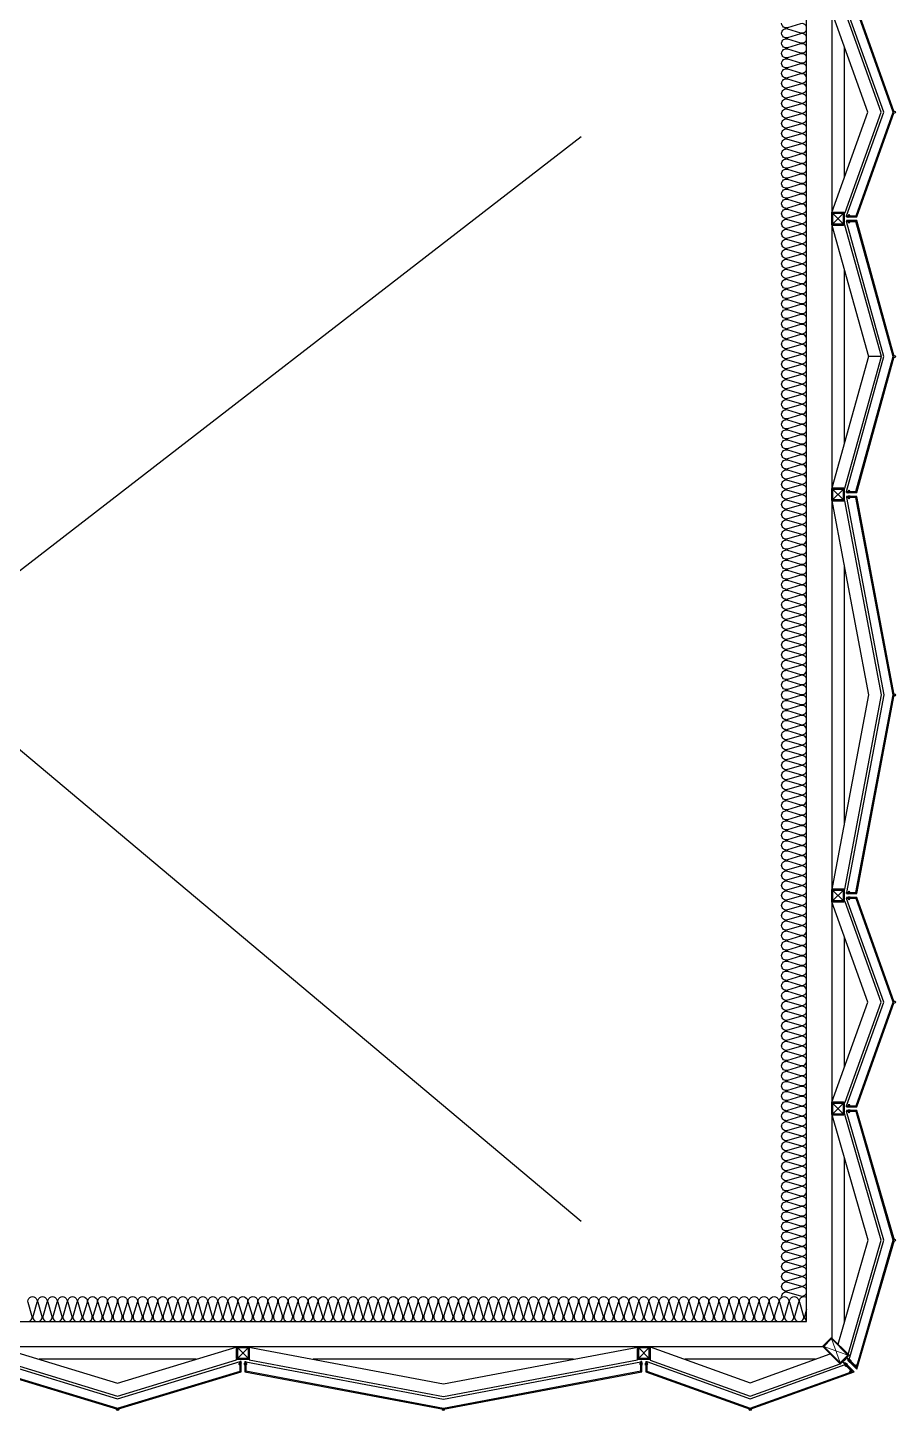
# Model space of a CAD drawing. Header units: millimetres. Extents: x 49154 to 181784, y 28275 to 149577.
# Drawn here: x 174344 to 177808, y 106751 to 112268 of the extents above; entities that cross this region are included whole.
import ezdxf

# ---------------------------------------------------------------- set-up
doc = ezdxf.new("R2010")
doc.units = ezdxf.units.MM
doc.header["$LTSCALE"] = 300
doc.linetypes.add('HID', pattern=[2.8, 1.8, -1])
for name, color, linetype in [('6FIN', 6, 'Continuous'), ('A-ELE', 7, 'Continuous'), ('A-OPEN', 1, 'Continuous'), ('A-하지철물', 55, 'Continuous'), ('alucobond', 4, 'Continuous'), ('ISL', 251, 'Continuous'), ('mold', 4, 'Continuous'), ('SHEET', 6, 'Continuous')]:
    doc.layers.add(name, color=color, linetype=linetype)
doc.layers.add('PIPE', color=3, linetype='Continuous', lineweight=5)

# ---------------------------------------------------------------- blocks, each defined once
blk = doc.blocks.new('EX-850-1')
at = {"layer": '6FIN', "elevation": 0}
for points in [[(3.2, 204.1), (46.8, 204.1, 0.414214), (50, 207.3), (50, 250.9, 0.414214), (46.8, 254.1), (3.2, 254.1, 0.414214), (0, 250.9), (0, 207.3, 0.414214)], [(896.8, 204.1), (853.2, 204.1, -0.414214), (850, 207.3), (850, 250.9, -0.414214), (853.2, 254.1), (896.8, 254.1, -0.414214), (900, 250.9), (900, 207.3, -0.414214)]]:
    blk.add_lwpolyline(points, format="xyb", close=True, dxfattribs=at)
at = {"layer": 'A-하지철물'}
for p, q in [((850, 254.1), (50, 254.1)), ((710.9, 204.1), (189.1, 204.1))]:
    blk.add_line(p, q, dxfattribs=at)
at = {"layer": 'A-하지철물', "elevation": 0}
for points in [[(49.9, 254.1), (450, 110.3), (850.1, 254.1)], [(50, 204.1), (50, 200.9), (450, 57.2), (850, 200.9), (850, 204.1)]]:
    blk.add_lwpolyline(points, dxfattribs=at)
at = {"layer": 'A-하지철물'}
blk.add_circle((450, 4.1), 4.07, dxfattribs=at)
at = {"layer": 'alucobond', "color": 251, "linetype": 'HID', "ltscale": 10}
for p, q in [((30.2, 185.1), (41.5, 185.1)), ((31.5, 182.4), (31.5, 187.8)), ((31.5, 186.6), (39.5, 186.6)), ((31.5, 183.6), (39.5, 183.6)), ((32, 189.3), (32.5, 189.3)), ((32, 180.9), (32.5, 180.9)), ((32.5, 180.9), (32.5, 189.3)), ((38, 182.7), (38, 187.4)), ((39.5, 182.7), (39.5, 187.4)), ((869.8, 185.1), (858.5, 185.1)), ((860.5, 182.7), (860.5, 187.4)), ((868.5, 186.6), (860.5, 186.6)), ((868.5, 183.6), (860.5, 183.6)), ((862, 182.7), (862, 187.4)), ((867.5, 180.9), (867.5, 189.3)), ((868, 189.3), (867.5, 189.3)), ((868, 180.9), (867.5, 180.9)), ((868.5, 182.4), (868.5, 187.8))]:
    blk.add_line(p, q, dxfattribs=at)
at = {"layer": 'alucobond'}
for p, q in [((32.5, 195.1), (36.5, 195.1)), ((867.5, 195.1), (863.5, 195.1))]:
    blk.add_line(p, q, dxfattribs=at)
at = {"layer": 'alucobond', "color": 251, "linetype": 'HID', "ltscale": 10}
for points in [[(32, 189.3), (31.5, 187.8)], [(32, 180.9), (31.5, 182.4)], [(868, 189.3), (868.5, 187.8)], [(868, 180.9), (868.5, 182.4)]]:
    blk.add_lwpolyline(points, dxfattribs=at)
at = {"layer": 'alucobond', "elevation": 0}
for points in [[(32.5, 195.1), (32.5, 154.1), (450, 4.1), (867.5, 154.1), (867.5, 195.1)], [(36.5, 195.1), (36.5, 156.9), (450, 8.3), (863.5, 156.9), (863.5, 195.1)]]:
    blk.add_lwpolyline(points, dxfattribs=at)
at = {"layer": 'alucobond', "color": 251, "linetype": 'HID', "ltscale": 10, "elevation": 0}
blk.add_lwpolyline([(36.5, 195.1), (450, 46.6), (863.5, 195.1)], dxfattribs=at)
at = {"layer": 'alucobond', "color": 251, "linetype": 'HID', "ltscale": 10}
for points in [[(39.5, 186.6, -0.666667), (39.5, 183.6, -1.5)], [(860.5, 186.6, 0.666667), (860.5, 183.6, 1.5)]]:
    blk.add_lwpolyline(points, format="xyb", dxfattribs=at)
for centre, start, end in [((38.7, 187.4), 0, 180), ((38.7, 182.7), 180, 0), ((861.3, 187.4), 0, 180), ((861.3, 182.7), 180, 0)]:
    blk.add_arc(centre, 0.75, start, end, dxfattribs=at)
at = {"layer": 'mold', "color": 4}
for points in [[(25, 204.1), (25, 202.6)], [(875, 204.1), (875, 202.6)]]:
    blk.add_lwpolyline(points, dxfattribs=at)
at = {"layer": 'SHEET', "color": 8}
for p, q in [((46.8, 250.9), (3.2, 207.3)), ((3.2, 250.9), (46.8, 207.3)), ((853.2, 250.9), (896.8, 207.3)), ((896.8, 250.9), (853.2, 207.3))]:
    blk.add_line(p, q, dxfattribs=at)
at = {"layer": 'SHEET', "color": 8, "elevation": 0}
for points in [[(3.2, 207.3), (46.8, 207.3), (46.8, 250.9), (3.2, 250.9)], [(896.8, 207.3), (853.2, 207.3), (853.2, 250.9), (896.8, 250.9)]]:
    blk.add_lwpolyline(points, close=True, dxfattribs=at)
blk = doc.blocks.new('EX-1100')
at = {"layer": '6FIN', "elevation": 0}
for points in [[(3.2, 204.1), (46.8, 204.1, 0.414214), (50, 207.3), (50, 250.9, 0.414214), (46.8, 254.1), (3.2, 254.1, 0.414214), (0, 250.9), (0, 207.3, 0.414214)], [(1146.8, 204.1), (1103.2, 204.1, -0.414214), (1100, 207.3), (1100, 250.9, -0.414214), (1103.2, 254.1), (1146.8, 254.1, -0.414214), (1150, 250.9), (1150, 207.3, -0.414214)]]:
    blk.add_lwpolyline(points, format="xyb", close=True, dxfattribs=at)
at = {"layer": 'A-하지철물'}
for p, q in [((1100, 254.1), (50, 254.1)), ((923.1, 204.1), (226.9, 204.1)), ((575, 55.9), (575, 107.8))]:
    blk.add_line(p, q, dxfattribs=at)
at = {"layer": 'A-하지철물', "elevation": 0}
blk.add_lwpolyline([(1100, 201.1), (1100, 253), (575, 107.8), (50, 253), (50, 201.1), (575, 55.9)], close=True, dxfattribs=at)
at = {"layer": 'A-하지철물'}
blk.add_circle((575, 4.1), 4.07, dxfattribs=at)
at = {"layer": 'alucobond', "color": 251, "linetype": 'HID', "ltscale": 10}
for p, q in [((30.2, 185.1), (41.5, 185.1)), ((31.5, 182.4), (31.5, 187.8)), ((31.5, 186.6), (39.5, 186.6)), ((31.5, 183.6), (39.5, 183.6)), ((32, 189.3), (32.5, 189.3)), ((32, 180.9), (32.5, 180.9)), ((32.5, 180.9), (32.5, 189.3)), ((38, 182.7), (38, 187.4)), ((39.5, 182.7), (39.5, 187.4)), ((1119.8, 185.1), (1108.5, 185.1)), ((1110.5, 182.7), (1110.5, 187.4)), ((1118.5, 186.6), (1110.5, 186.6)), ((1118.5, 183.6), (1110.5, 183.6)), ((1112, 182.7), (1112, 187.4)), ((1117.5, 180.9), (1117.5, 189.3)), ((1118, 189.3), (1117.5, 189.3)), ((1118, 180.9), (1117.5, 180.9)), ((1118.5, 182.4), (1118.5, 187.8))]:
    blk.add_line(p, q, dxfattribs=at)
at = {"layer": 'alucobond'}
for p, q in [((32.5, 195.1), (36.5, 195.1)), ((1117.5, 195.1), (1113.5, 195.1))]:
    blk.add_line(p, q, dxfattribs=at)
at = {"layer": 'alucobond', "color": 251, "linetype": 'HID', "ltscale": 10, "elevation": 0}
for points in [[(32, 189.3), (31.5, 187.8)], [(32, 180.9), (31.5, 182.4)], [(36.5, 194.5), (575, 45.6), (1113.5, 194.5)], [(1118, 189.3), (1118.5, 187.8)], [(1118, 180.9), (1118.5, 182.4)]]:
    blk.add_lwpolyline(points, dxfattribs=at)
at = {"layer": 'alucobond', "elevation": 0}
for points in [[(32.5, 195.1), (32.5, 154.1), (575, 4.1), (1117.5, 154.1), (1117.5, 195.1)], [(36.5, 195.1), (36.5, 157.1), (575, 8.2), (1113.5, 157.1), (1113.5, 195.1)], [(1113.5, 195.1), (1113.5, 157.2)]]:
    blk.add_lwpolyline(points, dxfattribs=at)
at = {"layer": 'alucobond', "color": 251, "linetype": 'HID', "ltscale": 10, "elevation": 0}
for points in [[(39.5, 186.6, -0.666667), (39.5, 183.6, -1.5)], [(1110.5, 186.6, 0.666667), (1110.5, 183.6, 1.5)]]:
    blk.add_lwpolyline(points, format="xyb", dxfattribs=at)
at = {"layer": 'alucobond', "color": 251, "linetype": 'HID', "ltscale": 10}
for centre, start, end in [((38.7, 187.4), 0, 180), ((38.7, 182.7), 180, 0), ((1111.3, 187.4), 0, 180), ((1111.3, 182.7), 180, 0)]:
    blk.add_arc(centre, 0.75, start, end, dxfattribs=at)
at = {"layer": 'mold', "color": 4, "elevation": 0}
for points in [[(25, 204.1), (25, 202.6)], [(1125, 204.1), (1125, 202.6)]]:
    blk.add_lwpolyline(points, dxfattribs=at)
at = {"layer": 'SHEET', "color": 8}
for p, q in [((46.8, 250.9), (3.2, 207.3)), ((3.2, 250.9), (46.8, 207.3)), ((1103.2, 250.9), (1146.8, 207.3)), ((1146.8, 250.9), (1103.2, 207.3))]:
    blk.add_line(p, q, dxfattribs=at)
at = {"layer": 'SHEET', "color": 8, "elevation": 0}
for points in [[(3.2, 207.3), (46.8, 207.3), (46.8, 250.9), (3.2, 250.9)], [(1146.8, 207.3), (1103.2, 207.3), (1103.2, 250.9), (1146.8, 250.9)]]:
    blk.add_lwpolyline(points, close=True, dxfattribs=at)
blk = doc.blocks.new('EX-1600')
at = {"layer": '6FIN', "elevation": 0}
for points in [[(3.2, 204.1), (46.8, 204.1, 0.414214), (50, 207.3), (50, 250.9, 0.414214), (46.8, 254.1), (3.2, 254.1, 0.414214), (0, 250.9), (0, 207.3, 0.414214)], [(1646.8, 204.1), (1603.2, 204.1, -0.414214), (1600, 207.3), (1600, 250.9, -0.414214), (1603.2, 254.1), (1646.8, 254.1, -0.414214), (1650, 250.9), (1650, 207.3, -0.414214)]]:
    blk.add_lwpolyline(points, format="xyb", close=True, dxfattribs=at)
at = {"layer": 'A-하지철물'}
for p, q in [((1600, 254.1), (50, 254.1)), ((1344, 204.1), (306, 204.1))]:
    blk.add_line(p, q, dxfattribs=at)
at = {"layer": 'A-하지철물', "elevation": 0}
for points in [[(41.9, 254.1), (825, 105.8), (1608.1, 254.1)], [(50, 204.1), (50, 201.6), (825, 55), (1600, 201.6), (1600, 204.1)]]:
    blk.add_lwpolyline(points, dxfattribs=at)
at = {"layer": 'A-하지철물'}
blk.add_circle((825, 4.1), 4.07, dxfattribs=at)
at = {"layer": 'alucobond', "color": 251, "linetype": 'HID', "ltscale": 10}
for p, q in [((30.2, 185.1), (41.5, 185.1)), ((31.5, 182.4), (31.5, 187.8)), ((31.5, 186.6), (39.5, 186.6)), ((31.5, 183.6), (39.5, 183.6)), ((32, 189.3), (32.5, 189.3)), ((32, 180.9), (32.5, 180.9)), ((32.5, 180.9), (32.5, 189.3)), ((38, 182.7), (38, 187.4)), ((39.5, 182.7), (39.5, 187.4)), ((1619.8, 185.1), (1608.5, 185.1)), ((1610.5, 182.7), (1610.5, 187.4)), ((1618.5, 186.6), (1610.5, 186.6)), ((1618.5, 183.6), (1610.5, 183.6)), ((1612, 182.7), (1612, 187.4)), ((1617.5, 180.9), (1617.5, 189.3)), ((1618, 189.3), (1617.5, 189.3)), ((1618, 180.9), (1617.5, 180.9)), ((1618.5, 182.4), (1618.5, 187.8))]:
    blk.add_line(p, q, dxfattribs=at)
at = {"layer": 'alucobond'}
for p, q in [((32.5, 195.1), (36.5, 195.1)), ((1617.5, 195.1), (1613.5, 195.1))]:
    blk.add_line(p, q, dxfattribs=at)
at = {"layer": 'alucobond', "color": 251, "linetype": 'HID', "ltscale": 10}
for points in [[(32, 189.3), (31.5, 187.8)], [(32, 180.9), (31.5, 182.4)]]:
    blk.add_lwpolyline(points, dxfattribs=at)
at = {"layer": 'alucobond', "elevation": 0}
for points in [[(32.5, 195.1), (32.5, 154.1), (825, 4.1), (1617.5, 154.1), (1617.5, 195.1)], [(36.5, 195.1), (36.5, 157.4), (825, 8.1), (1613.5, 157.4), (1613.5, 195.1)]]:
    blk.add_lwpolyline(points, dxfattribs=at)
at = {"layer": 'alucobond', "color": 251, "linetype": 'HID', "ltscale": 10, "elevation": 0}
for points in [[(36.5, 194), (825, 44.8), (1613.5, 194)], [(1618, 189.3), (1618.5, 187.8)], [(1618, 180.9), (1618.5, 182.4)]]:
    blk.add_lwpolyline(points, dxfattribs=at)
at = {"layer": 'alucobond', "color": 251, "linetype": 'HID', "ltscale": 10}
blk.add_lwpolyline([(39.5, 186.6, -0.666667), (39.5, 183.6, -1.5)], format="xyb", dxfattribs=at)
at = {"layer": 'alucobond', "color": 251, "linetype": 'HID', "ltscale": 10, "elevation": 0}
blk.add_lwpolyline([(1610.5, 186.6, 0.666667), (1610.5, 183.6, 1.5)], format="xyb", dxfattribs=at)
at = {"layer": 'alucobond', "color": 251, "linetype": 'HID', "ltscale": 10}
for centre, start, end in [((38.7, 187.4), 0, 180), ((38.7, 182.7), 180, 0), ((1611.3, 187.4), 0, 180), ((1611.3, 182.7), 180, 0)]:
    blk.add_arc(centre, 0.75, start, end, dxfattribs=at)
at = {"layer": 'mold', "color": 4}
blk.add_lwpolyline([(25, 204.1), (25, 202.6)], dxfattribs=at)
at = {"layer": 'mold', "color": 4, "elevation": 0}
blk.add_lwpolyline([(1625, 204.1), (1625, 202.6)], dxfattribs=at)
at = {"layer": 'SHEET', "color": 8}
for p, q in [((46.8, 250.9), (3.2, 207.3)), ((3.2, 250.9), (46.8, 207.3)), ((1603.2, 250.9), (1646.8, 207.3)), ((1646.8, 250.9), (1603.2, 207.3))]:
    blk.add_line(p, q, dxfattribs=at)
at = {"layer": 'SHEET', "color": 8, "elevation": 0}
for points in [[(3.2, 207.3), (46.8, 207.3), (46.8, 250.9), (3.2, 250.9)], [(1646.8, 207.3), (1603.2, 207.3), (1603.2, 250.9), (1646.8, 250.9)]]:
    blk.add_lwpolyline(points, close=True, dxfattribs=at)
blk = doc.blocks.new('A$C826ebeea')
at = {"layer": '6FIN', "elevation": 0}
for points in [[(825, 1225.9), (825, 1182.3, -0.414214), (821.8, 1179.1), (778.2, 1179.1, -0.414214), (775, 1182.3), (775, 1225.9, -0.414214), (778.2, 1229.1), (821.8, 1229.1, -0.414214)], [(842.3, 217.6), (811.4, 186.8, -0.414214), (806.9, 186.8), (740.7, 253, -0.414214), (740.7, 257.5), (771.5, 288.4, -0.414214), (776.1, 288.4), (842.3, 222.2, -0.414214)], [(3.2, 204.1), (46.8, 204.1, 0.414214), (50, 207.3), (50, 250.9, 0.414214), (46.8, 254.1), (3.2, 254.1, 0.414214), (0, 250.9), (0, 207.3, 0.414214)]]:
    blk.add_lwpolyline(points, format="xyb", close=True, dxfattribs=at)
at = {"layer": 'A-하지철물'}
for p, q in [((775, 1179.1), (775, 289.1)), ((825, 1009.9), (825, 348.3)), ((740, 254.1), (50, 254.1)), ((710.9, 204.1), (189.1, 204.1))]:
    blk.add_line(p, q, dxfattribs=at)
at = {"layer": 'A-하지철물', "elevation": 0}
for points in [[(800.5, 263.9), (920.9, 679.1), (775, 1182.4)], [(840.9, 223.5), (972.9, 679.1), (824.9, 1189.8)], [(49.9, 254.1), (450, 110.3), (768.8, 224.9)], [(50, 204.1), (50, 200.9), (450, 57.2), (808.4, 186)]]:
    blk.add_lwpolyline(points, dxfattribs=at)
at = {"layer": 'A-하지철물'}
for centre in [(1025, 679.1), (450, 4.1)]:
    blk.add_circle(centre, 4.07, dxfattribs=at)
at = {"layer": 'alucobond'}
for p, q in [((833.9, 1196.6), (833.9, 1192.6)), ((32.5, 195.1), (36.5, 195.1))]:
    blk.add_line(p, q, dxfattribs=at)
at = {"layer": 'alucobond', "color": 251, "linetype": 'HID', "ltscale": 10}
for p, q in [((839.8, 1197.1), (839.8, 1196.6)), ((848.2, 1196.6), (839.8, 1196.6)), ((846.7, 1197.6), (841.3, 1197.6)), ((846.4, 1191.1), (841.6, 1191.1)), ((846.4, 1189.6), (841.6, 1189.6)), ((842.5, 1197.6), (842.5, 1189.6)), ((844, 1198.9), (844, 1187.5)), ((845.5, 1197.6), (845.5, 1189.6)), ((848.2, 1197.1), (848.2, 1196.6)), ((30.2, 185.1), (41.5, 185.1)), ((31.5, 182.4), (31.5, 187.8)), ((31.5, 186.6), (39.5, 186.6)), ((31.5, 183.6), (39.5, 183.6)), ((32, 189.3), (32.5, 189.3)), ((32, 180.9), (32.5, 180.9)), ((32.5, 180.9), (32.5, 189.3)), ((38, 182.7), (38, 187.4)), ((39.5, 182.7), (39.5, 187.4)), ((831.7, 176.9), (828.4, 180.2)), ((836.6, 185.1), (828.6, 177.1)), ((834.6, 185.3), (829, 179.6)), ((832.8, 177.9), (829.4, 181.3)), ((836.7, 183.1), (831.1, 177.5)), ((832.4, 186.8), (832, 186.5)), ((837.9, 180.5), (832, 186.5)), ((837.6, 182.3), (833.8, 186.1)), ((838.3, 180.9), (837.9, 180.5)), ((842.3, 196.7), (842.6, 197.1)), ((848.6, 191.1), (842.6, 197.1)), ((846.8, 191.5), (843, 195.3)), ((843.8, 194.4), (849.5, 200.1)), ((844, 192.5), (852, 200.5)), ((845.9, 192.3), (851.6, 198)), ((851.1, 196.3), (847.8, 199.7)), ((848.2, 190.8), (848.6, 191.1)), ((852.2, 197.4), (848.9, 200.7))]:
    blk.add_line(p, q, dxfattribs=at)
at = {"layer": 'alucobond', "elevation": 0}
for points in [[(841.3, 204), (838.5, 201.2), (875.7, 164), (1025, 679.1), (875, 1196.6), (833.9, 1196.6)], [(841.3, 204), (873.7, 171.6), (1020.8, 679.1), (872, 1192.6), (833.9, 1192.6)], [(32.5, 195.1), (32.5, 154.1), (450, 4.1), (865.2, 153.2), (827.9, 190.6), (825, 187.8)], [(36.5, 195.1), (36.5, 156.9), (450, 8.3), (857.9, 154.9), (825, 187.8)]]:
    blk.add_lwpolyline(points, dxfattribs=at)
at = {"layer": 'alucobond', "color": 251, "linetype": 'HID', "ltscale": 10, "elevation": 0}
for points in [[(845.2, 202.3), (983.4, 679.1), (834.5, 1192.6)], [(839.8, 1197.1), (841.3, 1197.6)], [(848.2, 1197.1), (846.7, 1197.6)], [(32, 189.3), (31.5, 187.8)], [(32, 180.9), (31.5, 182.4)], [(36.5, 195.1), (450, 46.6), (828.2, 182.5)], [(832.4, 186.8), (833.8, 186.1)], [(838.3, 180.9), (837.6, 182.3)], [(842.3, 196.7), (843, 195.3)], [(848.2, 190.8), (846.8, 191.5)]]:
    blk.add_lwpolyline(points, dxfattribs=at)
for points in [[(842.5, 1189.6, 0.666667), (845.5, 1189.6, 1.5)], [(39.5, 186.6, -0.666667), (39.5, 183.6, -1.5)], [(829, 179.6, 0.666667), (831.1, 177.5, 1.5)], [(849.5, 200.1, -0.666667), (851.6, 198, -1.5)]]:
    blk.add_lwpolyline(points, format="xyb", dxfattribs=at)
at = {"layer": 'alucobond', "elevation": 0}
for points in [[(826.8, 202.2), (827.9, 201.2), (819.8, 193), (852.1, 160.7), (847, 149.9), (845.6, 150.5), (850.3, 160.4), (817.6, 193)], [(826.8, 202.2), (827.9, 201.2), (836, 209.3), (868.3, 177), (879.2, 182.1), (878.6, 183.5), (868.7, 178.8), (836, 211.4)]]:
    blk.add_lwpolyline(points, close=True, dxfattribs=at)
at = {"layer": 'alucobond', "color": 251, "linetype": 'HID', "ltscale": 10}
for centre, start, end in [((841.6, 1190.3), 90, 270), ((846.4, 1190.3), 270, 90), ((38.7, 187.4), 0, 180), ((38.7, 182.7), 180, 0), ((828.9, 180.7), 45, 225), ((832.2, 177.4), 225, 45), ((848.3, 200.2), 45, 225), ((851.7, 196.8), 225, 45)]:
    blk.add_arc(centre, 0.75, start, end, dxfattribs=at)
at = {"layer": 'mold', "color": 4, "elevation": 0}
for points in [[(825, 1204.1), (826.5, 1204.1)], [(25, 204.1), (25, 202.6)]]:
    blk.add_lwpolyline(points, dxfattribs=at)
at = {"layer": 'PIPE', "color": 1}
for p, q in [((773.8, 286.1), (809.2, 189.1)), ((773.8, 286.1), (809.2, 189.1)), ((743, 255.3), (840, 219.9)), ((743, 255.3), (840, 219.9)), ((806.9, 186.8), (809.2, 184.6)), ((811.4, 186.8), (809.2, 184.6))]:
    blk.add_line(p, q, dxfattribs=at)
at = {"layer": 'PIPE', "elevation": 0}
blk.add_lwpolyline([(811.4, 186.8), (842.3, 217.6, 0.414214), (842.3, 222.2), (776.1, 288.4, 0.414214), (771.5, 288.4), (740.7, 257.5, 0.414214), (740.7, 253), (806.9, 186.8, 0.414214)], format="xyb", close=True, dxfattribs=at)
blk.add_lwpolyline([(809.2, 189.1), (840, 219.9), (773.8, 286.1), (743, 255.3)], close=True, dxfattribs=at)
at = {"layer": 'SHEET', "color": 8}
for p, q in [((778.2, 1182.3), (821.8, 1225.9)), ((778.2, 1225.9), (821.8, 1182.3)), ((46.8, 250.9), (3.2, 207.3)), ((3.2, 250.9), (46.8, 207.3))]:
    blk.add_line(p, q, dxfattribs=at)
at = {"layer": 'SHEET', "color": 8, "elevation": 0}
for points in [[(821.8, 1225.9), (821.8, 1182.3), (778.2, 1182.3), (778.2, 1225.9)], [(840, 219.9), (809.2, 189.1), (743, 255.3), (773.8, 286.1)], [(3.2, 207.3), (46.8, 207.3), (46.8, 250.9), (3.2, 250.9)]]:
    blk.add_lwpolyline(points, close=True, dxfattribs=at)
blk = doc.blocks.new('EX-1000')
at = {"layer": '6FIN', "elevation": 0}
for points in [[(3.2, 204.1), (46.8, 204.1, 0.414214), (50, 207.3), (50, 250.9, 0.414214), (46.8, 254.1), (3.2, 254.1, 0.414214), (0, 250.9), (0, 207.3, 0.414214)], [(1046.8, 204.1), (1003.2, 204.1, -0.414214), (1000, 207.3), (1000, 250.9, -0.414214), (1003.2, 254.1), (1046.8, 254.1, -0.414214), (1050, 250.9), (1050, 207.3, -0.414214)]]:
    blk.add_lwpolyline(points, format="xyb", close=True, dxfattribs=at)
at = {"layer": 'A-하지철물'}
for p, q in [((1000, 254.1), (50, 254.1)), ((838.4, 204.1), (211.6, 204.1))]:
    blk.add_line(p, q, dxfattribs=at)
at = {"layer": 'A-하지철물', "elevation": 0}
for points in [[(47.4, 254.1), (525, 108.6), (1002.6, 254.1)], [(50, 204.1), (50, 201), (525, 56.3), (1000, 201), (1000, 204.1)]]:
    blk.add_lwpolyline(points, dxfattribs=at)
at = {"layer": 'A-하지철물'}
blk.add_circle((525, 4.1), 4.07, dxfattribs=at)
at = {"layer": 'alucobond', "color": 251, "linetype": 'HID', "ltscale": 10}
for p, q in [((30.2, 185.1), (41.5, 185.1)), ((31.5, 182.4), (31.5, 187.8)), ((31.5, 186.6), (39.5, 186.6)), ((31.5, 183.6), (39.5, 183.6)), ((32, 189.3), (32.5, 189.3)), ((32, 180.9), (32.5, 180.9)), ((32.5, 180.9), (32.5, 189.3)), ((38, 182.7), (38, 187.4)), ((39.5, 182.7), (39.5, 187.4)), ((1019.8, 185.1), (1008.5, 185.1)), ((1010.5, 182.7), (1010.5, 187.4)), ((1018.5, 186.6), (1010.5, 186.6)), ((1018.5, 183.6), (1010.5, 183.6)), ((1012, 182.7), (1012, 187.4)), ((1017.5, 180.9), (1017.5, 189.3)), ((1018, 189.3), (1017.5, 189.3)), ((1018, 180.9), (1017.5, 180.9)), ((1018.5, 182.4), (1018.5, 187.8))]:
    blk.add_line(p, q, dxfattribs=at)
at = {"layer": 'alucobond'}
for p, q in [((32.5, 195.1), (36.5, 195.1)), ((1017.5, 195.1), (1013.5, 195.1))]:
    blk.add_line(p, q, dxfattribs=at)
at = {"layer": 'alucobond', "color": 251, "linetype": 'HID', "ltscale": 10, "elevation": 0}
for points in [[(32, 189.3), (31.5, 187.8)], [(32, 180.9), (31.5, 182.4)], [(36.5, 194.7), (525, 45.9), (1013.5, 194.7)], [(1018, 189.3), (1018.5, 187.8)], [(1018, 180.9), (1018.5, 182.4)]]:
    blk.add_lwpolyline(points, dxfattribs=at)
at = {"layer": 'alucobond', "elevation": 0}
for points in [[(32.5, 195.1), (32.5, 154.1), (525, 4.1), (1017.5, 154.1), (1017.5, 195.1)], [(36.5, 195.1), (36.5, 157), (525, 8.3), (1013.5, 157), (1013.5, 195.1)], [(1013.5, 195.1), (1013.5, 157.2)]]:
    blk.add_lwpolyline(points, dxfattribs=at)
at = {"layer": 'alucobond', "color": 251, "linetype": 'HID', "ltscale": 10, "elevation": 0}
for points in [[(39.5, 186.6, -0.666667), (39.5, 183.6, -1.5)], [(1010.5, 186.6, 0.666667), (1010.5, 183.6, 1.5)]]:
    blk.add_lwpolyline(points, format="xyb", dxfattribs=at)
at = {"layer": 'alucobond', "color": 251, "linetype": 'HID', "ltscale": 10}
for centre, start, end in [((38.7, 187.4), 0, 180), ((38.7, 182.7), 180, 0), ((1011.3, 187.4), 0, 180), ((1011.3, 182.7), 180, 0)]:
    blk.add_arc(centre, 0.75, start, end, dxfattribs=at)
at = {"layer": 'mold', "color": 4, "elevation": 0}
for points in [[(25, 204.1), (25, 202.6)], [(1025, 204.1), (1025, 202.6)]]:
    blk.add_lwpolyline(points, dxfattribs=at)
at = {"layer": 'SHEET', "color": 8}
for p, q in [((46.8, 250.9), (3.2, 207.3)), ((3.2, 250.9), (46.8, 207.3)), ((1003.2, 250.9), (1046.8, 207.3)), ((1046.8, 250.9), (1003.2, 207.3))]:
    blk.add_line(p, q, dxfattribs=at)
at = {"layer": 'SHEET', "color": 8, "elevation": 0}
for points in [[(3.2, 207.3), (46.8, 207.3), (46.8, 250.9), (3.2, 250.9)], [(1046.8, 207.3), (1003.2, 207.3), (1003.2, 250.9), (1046.8, 250.9)]]:
    blk.add_lwpolyline(points, close=True, dxfattribs=at)

msp = doc.modelspace()

# ---------------------------------------------------------------- linework, layer by layer
at = {"layer": 'A-OPEN'}
for p, q in [((176553.6, 107505), (170953.6, 112205)), ((170953.6, 107505), (176553.6, 111832.9))]:
    msp.add_line(p, q, dxfattribs=at)
at = {"layer": 'ISL', "elevation": 0}
msp.add_lwpolyline([(166583.6, 107105), (177453.6, 107105), (177453.6, 135425)], dxfattribs=at)
for points in [[(177353.6, 107205, -0.509267), (177377.8, 107222.7), (177429.3, 107207.4, 1.372593), (177429.3, 107242.7), (177377.8, 107227.4, -0.509267), (177353.6, 107245, -0.509267), (177377.8, 107262.7), (177429.3, 107247.4, 1.372593), (177429.3, 107282.7), (177377.8, 107267.4, -0.509267), (177353.6, 107285, -0.509267), (177377.8, 107302.7), (177429.3, 107287.4, 1.372593), (177429.3, 107322.7), (177377.8, 107307.4, -0.509267), (177353.6, 107325, -0.509267), (177377.8, 107342.7), (177429.3, 107327.4, 1.372593), (177429.3, 107362.7), (177377.8, 107347.4, -0.509267), (177353.6, 107365, -0.509267), (177377.8, 107382.7), (177429.3, 107367.4, 1.372593), (177429.3, 107402.7), (177377.8, 107387.4, -0.509267), (177353.6, 107405, -0.509267), (177377.8, 107422.7), (177429.3, 107407.4, 1.372593), (177429.3, 107442.7), (177377.8, 107427.4, -0.509267), (177353.6, 107445, -0.509267), (177377.8, 107462.7), (177429.3, 107447.4, 1.372593), (177429.3, 107482.7), (177377.8, 107467.4, -0.509267), (177353.6, 107485, -0.509267), (177377.8, 107502.7), (177429.3, 107487.4, 1.372593), (177429.3, 107522.7), (177377.8, 107507.4, -0.509267), (177353.6, 107525, -0.509267), (177377.8, 107542.7), (177429.3, 107527.4, 1.372593), (177429.3, 107562.7), (177377.8, 107547.4, -0.509267), (177353.6, 107565, -0.509267), (177377.8, 107582.7), (177429.3, 107567.4, 1.372593), (177429.3, 107602.7), (177377.8, 107587.4, -0.509267), (177353.6, 107605, -0.509267), (177377.8, 107622.7), (177429.3, 107607.4, 1.372593), (177429.3, 107642.7), (177377.8, 107627.4, -0.509267), (177353.6, 107645, -0.509267), (177377.8, 107662.7), (177429.3, 107647.4, 1.372593), (177429.3, 107682.7), (177377.8, 107667.4, -0.509267), (177353.6, 107685, -0.509267), (177377.8, 107702.7), (177429.3, 107687.4, 1.372593), (177429.3, 107722.7), (177377.8, 107707.4, -0.509267), (177353.6, 107725, -0.509267), (177377.8, 107742.7), (177429.3, 107727.4, 1.372593), (177429.3, 107762.7), (177377.8, 107747.4, -0.509267), (177353.6, 107765, -0.509267), (177377.8, 107782.7), (177429.3, 107767.4, 1.372593), (177429.3, 107802.7), (177377.8, 107787.4, -0.509267), (177353.6, 107805, -0.509267), (177377.8, 107822.7), (177429.3, 107807.4, 1.372593), (177429.3, 107842.7), (177377.8, 107827.4, -0.509267), (177353.6, 107845, -0.509267), (177377.8, 107862.7), (177429.3, 107847.4, 1.372593), (177429.3, 107882.7), (177377.8, 107867.4, -0.509267), (177353.6, 107885, -0.509267), (177377.8, 107902.7), (177429.3, 107887.4, 1.372593), (177429.3, 107922.7), (177377.8, 107907.4, -0.509267), (177353.6, 107925, -0.509267), (177377.8, 107942.7), (177429.3, 107927.4, 1.372593), (177429.3, 107962.7), (177377.8, 107947.4, -0.509267), (177353.6, 107965, -0.509267), (177377.8, 107982.7), (177429.3, 107967.4, 1.372593), (177429.3, 108002.7), (177377.8, 107987.4, -0.509267), (177353.6, 108005, -0.509267), (177377.8, 108022.7), (177429.3, 108007.4, 1.372593), (177429.3, 108042.7), (177377.8, 108027.4, -0.509267), (177353.6, 108045, -0.509267), (177377.8, 108062.7), (177429.3, 108047.4, 1.372593), (177429.3, 108082.7), (177377.8, 108067.4, -0.509267), (177353.6, 108085, -0.509267), (177377.8, 108102.7), (177429.3, 108087.4, 1.372593), (177429.3, 108122.7), (177377.8, 108107.4, -0.509267), (177353.6, 108125, -0.509267), (177377.8, 108142.7), (177429.3, 108127.4, 1.372593), (177429.3, 108162.7), (177377.8, 108147.4, -0.509267), (177353.6, 108165, -0.509267), (177377.8, 108182.7), (177429.3, 108167.4, 1.372593), (177429.3, 108202.7), (177377.8, 108187.4, -0.509267), (177353.6, 108205, -0.509267), (177377.8, 108222.7), (177429.3, 108207.4, 1.372593), (177429.3, 108242.7), (177377.8, 108227.4, -0.509267), (177353.6, 108245, -0.509267), (177377.8, 108262.7), (177429.3, 108247.4, 1.372593), (177429.3, 108282.7), (177377.8, 108267.4, -0.509267), (177353.6, 108285, -0.509267), (177377.8, 108302.7), (177429.3, 108287.4, 1.372593), (177429.3, 108322.7), (177377.8, 108307.4, -0.509267), (177353.6, 108325, -0.509267), (177377.8, 108342.7), (177429.3, 108327.4, 1.372593), (177429.3, 108362.7), (177377.8, 108347.4, -0.509267), (177353.6, 108365, -0.509267), (177377.8, 108382.7), (177429.3, 108367.4, 1.372593), (177429.3, 108402.7), (177377.8, 108387.4, -0.509267), (177353.6, 108405, -0.509267), (177377.8, 108422.7), (177429.3, 108407.4, 1.372593), (177429.3, 108442.7), (177377.8, 108427.4, -0.509267), (177353.6, 108445, -0.509267), (177377.8, 108462.7), (177429.3, 108447.4, 1.372593), (177429.3, 108482.7), (177377.8, 108467.4, -0.509267), (177353.6, 108485, -0.509267), (177377.8, 108502.7), (177429.3, 108487.4, 1.372593), (177429.3, 108522.7), (177377.8, 108507.4, -0.509267), (177353.6, 108525, -0.509267), (177377.8, 108542.7), (177429.3, 108527.4, 1.372593), (177429.3, 108562.7), (177377.8, 108547.4, -0.509267), (177353.6, 108565, -0.509267), (177377.8, 108582.7), (177429.3, 108567.4, 1.372593), (177429.3, 108602.7), (177377.8, 108587.4, -0.509267), (177353.6, 108605, -0.509267), (177377.8, 108622.7), (177429.3, 108607.4, 1.372593), (177429.3, 108642.7), (177377.8, 108627.4, -0.509267), (177353.6, 108645, -0.509267), (177377.8, 108662.7), (177429.3, 108647.4, 1.372593), (177429.3, 108682.7), (177377.8, 108667.4, -0.509267), (177353.6, 108685, -0.509267), (177377.8, 108702.7), (177429.3, 108687.4, 1.372593), (177429.3, 108722.7), (177377.8, 108707.4, -0.509267), (177353.6, 108725, -0.509267), (177377.8, 108742.7), (177429.3, 108727.4, 1.372593), (177429.3, 108762.7), (177377.8, 108747.4, -0.509267), (177353.6, 108765, -0.509267), (177377.8, 108782.7), (177429.3, 108767.4, 1.372593), (177429.3, 108802.7), (177377.8, 108787.4, -0.509267), (177353.6, 108805, -0.509267), (177377.8, 108822.7), (177429.3, 108807.4, 1.372593), (177429.3, 108842.7), (177377.8, 108827.4, -0.509267), (177353.6, 108845, -0.509267), (177377.8, 108862.7), (177429.3, 108847.4, 1.372593), (177429.3, 108882.7), (177377.8, 108867.4, -0.509267), (177353.6, 108885, -0.509267), (177377.8, 108902.7), (177429.3, 108887.4, 1.372593), (177429.3, 108922.7), (177377.8, 108907.4, -0.509267), (177353.6, 108925, -0.509267), (177377.8, 108942.7), (177429.3, 108927.4, 1.372593), (177429.3, 108962.7), (177377.8, 108947.4, -0.509267), (177353.6, 108965, -0.509267), (177377.8, 108982.7), (177429.3, 108967.4, 1.372593), (177429.3, 109002.7), (177377.8, 108987.4, -0.509267), (177353.6, 109005, -0.509267), (177377.8, 109022.7), (177429.3, 109007.4, 1.372593), (177429.3, 109042.7), (177377.8, 109027.4, -0.509267), (177353.6, 109045, -0.509267), (177377.8, 109062.7), (177429.3, 109047.4, 1.372593), (177429.3, 109082.7), (177377.8, 109067.4, -0.509267), (177353.6, 109085, -0.509267), (177377.8, 109102.7), (177429.3, 109087.4, 1.372593), (177429.3, 109122.7), (177377.8, 109107.4, -0.509267), (177353.6, 109125, -0.509267), (177377.8, 109142.7), (177429.3, 109127.4, 1.372593), (177429.3, 109162.7), (177377.8, 109147.4, -0.509267), (177353.6, 109165, -0.509267), (177377.8, 109182.7), (177429.3, 109167.4, 1.372593), (177429.3, 109202.7), (177377.8, 109187.4, -0.509267), (177353.6, 109205, -0.509267), (177377.8, 109222.7), (177429.3, 109207.4, 1.372593), (177429.3, 109242.7), (177377.8, 109227.4, -0.509267), (177353.6, 109245, -0.509267), (177377.8, 109262.7), (177429.3, 109247.4, 1.372593), (177429.3, 109282.7), (177377.8, 109267.4, -0.509267), (177353.6, 109285, -0.509267), (177377.8, 109302.7), (177429.3, 109287.4, 1.372593), (177429.3, 109322.7), (177377.8, 109307.4, -0.509267), (177353.6, 109325, -0.509267), (177377.8, 109342.7), (177429.3, 109327.4, 1.372593), (177429.3, 109362.7), (177377.8, 109347.4, -0.509267), (177353.6, 109365, -0.509267), (177377.8, 109382.7), (177429.3, 109367.4, 1.372593), (177429.3, 109402.7), (177377.8, 109387.4, -0.509267), (177353.6, 109405, -0.509267), (177377.8, 109422.7), (177429.3, 109407.4, 1.372593), (177429.3, 109442.7), (177377.8, 109427.4, -0.509267), (177353.6, 109445, -0.509267), (177377.8, 109462.7), (177429.3, 109447.4, 1.372593), (177429.3, 109482.7), (177377.8, 109467.4, -0.509267), (177353.6, 109485, -0.509267), (177377.8, 109502.7), (177429.3, 109487.4, 1.372593), (177429.3, 109522.7), (177377.8, 109507.4, -0.509267), (177353.6, 109525, -0.509267), (177377.8, 109542.7), (177429.3, 109527.4, 1.372593), (177429.3, 109562.7), (177377.8, 109547.4, -0.509267), (177353.6, 109565, -0.509267), (177377.8, 109582.7), (177429.3, 109567.4, 1.372593), (177429.3, 109602.7), (177377.8, 109587.4, -0.509267), (177353.6, 109605, -0.509267), (177377.8, 109622.7), (177429.3, 109607.4, 1.372593), (177429.3, 109642.7), (177377.8, 109627.4, -0.509267), (177353.6, 109645, -0.509267), (177377.8, 109662.7), (177429.3, 109647.4, 1.372593), (177429.3, 109682.7), (177377.8, 109667.4, -0.509267), (177353.6, 109685, -0.509267), (177377.8, 109702.7), (177429.3, 109687.4, 1.372593), (177429.3, 109722.7), (177377.8, 109707.4, -0.509267), (177353.6, 109725, -0.509267), (177377.8, 109742.7), (177429.3, 109727.4, 1.372593), (177429.3, 109762.7), (177377.8, 109747.4, -0.509267), (177353.6, 109765, -0.509267), (177377.8, 109782.7), (177429.3, 109767.4, 1.372593), (177429.3, 109802.7), (177377.8, 109787.4, -0.509267), (177353.6, 109805, -0.509267), (177377.8, 109822.7), (177429.3, 109807.4, 1.372593), (177429.3, 109842.7), (177377.8, 109827.4, -0.509267), (177353.6, 109845, -0.509267), (177377.8, 109862.7), (177429.3, 109847.4, 1.372593), (177429.3, 109882.7), (177377.8, 109867.4, -0.509267), (177353.6, 109885, -0.509267), (177377.8, 109902.7), (177429.3, 109887.4, 1.372593), (177429.3, 109922.7), (177377.8, 109907.4, -0.509267), (177353.6, 109925, -0.509267), (177377.8, 109942.7), (177429.3, 109927.4, 1.372593), (177429.3, 109962.7), (177377.8, 109947.4, -0.509267), (177353.6, 109965, -0.509267), (177377.8, 109982.7), (177429.3, 109967.4, 1.372593), (177429.3, 110002.7), (177377.8, 109987.4, -0.509267), (177353.6, 110005, -0.509267), (177377.8, 110022.7), (177429.3, 110007.4, 1.372593), (177429.3, 110042.7), (177377.8, 110027.4, -0.509267), (177353.6, 110045, -0.509267), (177377.8, 110062.7), (177429.3, 110047.4, 1.372593), (177429.3, 110082.7), (177377.8, 110067.4, -0.509267), (177353.6, 110085, -0.509267), (177377.8, 110102.7), (177429.3, 110087.4, 1.372593), (177429.3, 110122.7), (177377.8, 110107.4, -0.509267), (177353.6, 110125, -0.509267), (177377.8, 110142.7), (177429.3, 110127.4, 1.372593), (177429.3, 110162.7), (177377.8, 110147.4, -0.509267), (177353.6, 110165, -0.509267), (177377.8, 110182.7), (177429.3, 110167.4, 1.372593), (177429.3, 110202.7), (177377.8, 110187.4, -0.509267), (177353.6, 110205, -0.509267), (177377.8, 110222.7), (177429.3, 110207.4, 1.372593), (177429.3, 110242.7), (177377.8, 110227.4, -0.509267), (177353.6, 110245, -0.509267), (177377.8, 110262.7), (177429.3, 110247.4, 1.372593), (177429.3, 110282.7), (177377.8, 110267.4, -0.509267), (177353.6, 110285, -0.509267), (177377.8, 110302.7), (177429.3, 110287.4, 1.372593), (177429.3, 110322.7), (177377.8, 110307.4, -0.509267), (177353.6, 110325, -0.509267), (177377.8, 110342.7), (177429.3, 110327.4, 1.372593), (177429.3, 110362.7), (177377.8, 110347.4, -0.509267), (177353.6, 110365, -0.509267), (177377.8, 110382.7), (177429.3, 110367.4, 1.372593), (177429.3, 110402.7), (177377.8, 110387.4, -0.509267), (177353.6, 110405, -0.509267), (177377.8, 110422.7), (177429.3, 110407.4, 1.372593), (177429.3, 110442.7), (177377.8, 110427.4, -0.509267), (177353.6, 110445, -0.509267), (177377.8, 110462.7), (177429.3, 110447.4, 1.372593), (177429.3, 110482.7), (177377.8, 110467.4, -0.509267), (177353.6, 110485, -0.509267), (177377.8, 110502.7), (177429.3, 110487.4, 1.372593), (177429.3, 110522.7), (177377.8, 110507.4, -0.509267), (177353.6, 110525, -0.509267), (177377.8, 110542.7), (177429.3, 110527.4, 1.372593), (177429.3, 110562.7), (177377.8, 110547.4, -0.509267), (177353.6, 110565, -0.509267), (177377.8, 110582.7), (177429.3, 110567.4, 1.372593), (177429.3, 110602.7), (177377.8, 110587.4, -0.509267), (177353.6, 110605, -0.509267), (177377.8, 110622.7), (177429.3, 110607.4, 1.372593), (177429.3, 110642.7), (177377.8, 110627.4, -0.509267), (177353.6, 110645, -0.509267), (177377.8, 110662.7), (177429.3, 110647.4, 1.372593), (177429.3, 110682.7), (177377.8, 110667.4, -0.509267), (177353.6, 110685, -0.509267), (177377.8, 110702.7), (177429.3, 110687.4, 1.372593), (177429.3, 110722.7), (177377.8, 110707.4, -0.509267), (177353.6, 110725, -0.509267), (177377.8, 110742.7), (177429.3, 110727.4, 1.372593), (177429.3, 110762.7), (177377.8, 110747.4, -0.509267), (177353.6, 110765, -0.509267), (177377.8, 110782.7), (177429.3, 110767.4, 1.372593), (177429.3, 110802.7), (177377.8, 110787.4, -0.509267), (177353.6, 110805, -0.509267), (177377.8, 110822.7), (177429.3, 110807.4, 1.372593), (177429.3, 110842.7), (177377.8, 110827.4, -0.509267), (177353.6, 110845, -0.509267), (177377.8, 110862.7), (177429.3, 110847.4, 1.372593), (177429.3, 110882.7), (177377.8, 110867.4, -0.509267), (177353.6, 110885, -0.509267), (177377.8, 110902.7), (177429.3, 110887.4, 1.372593), (177429.3, 110922.7), (177377.8, 110907.4, -0.509267), (177353.6, 110925, -0.509267), (177377.8, 110942.7), (177429.3, 110927.4, 1.372593), (177429.3, 110962.7), (177377.8, 110947.4, -0.509267), (177353.6, 110965, -0.509267), (177377.8, 110982.7), (177429.3, 110967.4, 1.372593), (177429.3, 111002.7), (177377.8, 110987.4, -0.509267), (177353.6, 111005, -0.509267), (177377.8, 111022.7), (177429.3, 111007.4, 1.372593), (177429.3, 111042.7), (177377.8, 111027.4, -0.509267), (177353.6, 111045, -0.509267), (177377.8, 111062.7), (177429.3, 111047.4, 1.372593), (177429.3, 111082.7), (177377.8, 111067.4, -0.509267), (177353.6, 111085, -0.509267), (177377.8, 111102.7), (177429.3, 111087.4, 1.372593), (177429.3, 111122.7), (177377.8, 111107.4, -0.509267), (177353.6, 111125, -0.509267), (177377.8, 111142.7), (177429.3, 111127.4, 1.372593), (177429.3, 111162.7), (177377.8, 111147.4, -0.509267), (177353.6, 111165, -0.509267), (177377.8, 111182.7), (177429.3, 111167.4, 1.372593), (177429.3, 111202.7), (177377.8, 111187.4, -0.509267), (177353.6, 111205, -0.509267), (177377.8, 111222.7), (177429.3, 111207.4, 1.372593), (177429.3, 111242.7), (177377.8, 111227.4, -0.509267), (177353.6, 111245, -0.509267), (177377.8, 111262.7), (177429.3, 111247.4, 1.372593), (177429.3, 111282.7), (177377.8, 111267.4, -0.509267), (177353.6, 111285, -0.509267), (177377.8, 111302.7), (177429.3, 111287.4, 1.372593), (177429.3, 111322.7), (177377.8, 111307.4, -0.509267), (177353.6, 111325, -0.509267), (177377.8, 111342.7), (177429.3, 111327.4, 1.372593), (177429.3, 111362.7), (177377.8, 111347.4, -0.509267), (177353.6, 111365, -0.509267), (177377.8, 111382.7), (177429.3, 111367.4, 1.372593), (177429.3, 111402.7), (177377.8, 111387.4, -0.509267), (177353.6, 111405, -0.509267), (177377.8, 111422.7), (177429.3, 111407.4, 1.372593), (177429.3, 111442.7), (177377.8, 111427.4, -0.509267), (177353.6, 111445, -0.509267), (177377.8, 111462.7), (177429.3, 111447.4, 1.372593), (177429.3, 111482.7), (177377.8, 111467.4, -0.509267), (177353.6, 111485, -0.509267), (177377.8, 111502.7), (177429.3, 111487.4, 1.372593), (177429.3, 111522.7), (177377.8, 111507.4, -0.509267), (177353.6, 111525, -0.509267), (177377.8, 111542.7), (177429.3, 111527.4, 1.372593), (177429.3, 111562.7), (177377.8, 111547.4, -0.509267), (177353.6, 111565, -0.509267), (177377.8, 111582.7), (177429.3, 111567.4, 1.372593), (177429.3, 111602.7), (177377.8, 111587.4, -0.509267), (177353.6, 111605, -0.509267), (177377.8, 111622.7), (177429.3, 111607.4, 1.372593), (177429.3, 111642.7), (177377.8, 111627.4, -0.509267), (177353.6, 111645, -0.509267), (177377.8, 111662.7), (177429.3, 111647.4, 1.372593), (177429.3, 111682.7), (177377.8, 111667.4, -0.509267), (177353.6, 111685, -0.509267), (177377.8, 111702.7), (177429.3, 111687.4, 1.372593), (177429.3, 111722.7), (177377.8, 111707.4, -0.509267), (177353.6, 111725, -0.509267), (177377.8, 111742.7), (177429.3, 111727.4, 1.372593), (177429.3, 111762.7), (177377.8, 111747.4, -0.509267), (177353.6, 111765, -0.509267), (177377.8, 111782.7), (177429.3, 111767.4, 1.372593), (177429.3, 111802.7), (177377.8, 111787.4, -0.509267), (177353.6, 111805, -0.509267), (177377.8, 111822.7), (177429.3, 111807.4, 1.372593), (177429.3, 111842.7), (177377.8, 111827.4, -0.509267), (177353.6, 111845, -0.509267), (177377.8, 111862.7), (177429.3, 111847.4, 1.372593), (177429.3, 111882.7), (177377.8, 111867.4, -0.509267), (177353.6, 111885, -0.509267), (177377.8, 111902.7), (177429.3, 111887.4, 1.372593), (177429.3, 111922.7), (177377.8, 111907.4, -0.509267), (177353.6, 111925, -0.509267), (177377.8, 111942.7), (177429.3, 111927.4, 1.372593), (177429.3, 111962.7), (177377.8, 111947.4, -0.509267), (177353.6, 111965, -0.509267), (177377.8, 111982.7), (177429.3, 111967.4, 1.372593), (177429.3, 112002.7), (177377.8, 111987.4, -0.509267), (177353.6, 112005, -0.509267), (177377.8, 112022.7), (177429.3, 112007.4, 1.372593), (177429.3, 112042.7), (177377.8, 112027.4, -0.509267), (177353.6, 112045, -0.509267), (177377.8, 112062.7), (177429.3, 112047.4, 1.372593), (177429.3, 112082.7), (177377.8, 112067.4, -0.509267), (177353.6, 112085, -0.509267), (177377.8, 112102.7), (177429.3, 112087.4, 1.372593), (177429.3, 112122.7), (177377.8, 112107.4, -0.509267), (177353.6, 112125, -0.509267), (177377.8, 112142.7), (177429.3, 112127.4, 1.372593), (177429.3, 112162.7), (177377.8, 112147.4, -0.509267), (177353.6, 112165, -0.509267), (177377.8, 112182.7), (177429.3, 112167.4, 1.372593), (177429.3, 112202.7), (177377.8, 112187.4, -0.509267), (177353.6, 112205, -0.509267), (177377.8, 112222.7), (177429.3, 112207.4, 1.372593), (177429.3, 112242.7), (177377.8, 112227.4, -0.509267), (177353.6, 112245, -0.509267), (177377.8, 112262.7), (177429.3, 112247.4, 1.372593), (177429.3, 112282.7), (177377.8, 112267.4, -0.509267), (177353.6, 112285, -0.509267)], [(174343.6, 107105, 0.509267), (174361.3, 107129.3), (174345.9, 107180.8, -1.372593), (174381.3, 107180.8), (174365.9, 107129.3, 0.509267), (174383.6, 107105, 0.509267), (174401.3, 107129.3), (174385.9, 107180.8, -1.372593), (174421.3, 107180.8), (174405.9, 107129.3, 0.509267), (174423.6, 107105, 0.509267), (174441.3, 107129.3), (174425.9, 107180.8, -1.372593), (174461.3, 107180.8), (174445.9, 107129.3, 0.509267), (174463.6, 107105, 0.509267), (174481.3, 107129.3), (174465.9, 107180.8, -1.372593), (174501.3, 107180.8), (174485.9, 107129.3, 0.509267), (174503.6, 107105, 0.509267), (174521.3, 107129.3), (174505.9, 107180.8, -1.372593), (174541.3, 107180.8), (174525.9, 107129.3, 0.509267), (174543.6, 107105, 0.509267), (174561.3, 107129.3), (174545.9, 107180.8, -1.372593), (174581.3, 107180.8), (174565.9, 107129.3, 0.509267), (174583.6, 107105, 0.509267), (174601.3, 107129.3), (174585.9, 107180.8, -1.372593), (174621.3, 107180.8), (174605.9, 107129.3, 0.509267), (174623.6, 107105, 0.509267), (174641.3, 107129.3), (174625.9, 107180.8, -1.372593), (174661.3, 107180.8), (174645.9, 107129.3, 0.509267), (174663.6, 107105, 0.509267), (174681.3, 107129.3), (174665.9, 107180.8, -1.372593), (174701.3, 107180.8), (174685.9, 107129.3, 0.509267), (174703.6, 107105, 0.509267), (174721.3, 107129.3), (174705.9, 107180.8, -1.372593), (174741.3, 107180.8), (174725.9, 107129.3, 0.509267), (174743.6, 107105, 0.509267), (174761.3, 107129.3), (174745.9, 107180.8, -1.372593), (174781.3, 107180.8), (174765.9, 107129.3, 0.509267), (174783.6, 107105, 0.509267), (174801.3, 107129.3), (174785.9, 107180.8, -1.372593), (174821.3, 107180.8), (174805.9, 107129.3, 0.509267), (174823.6, 107105, 0.509267), (174841.3, 107129.3), (174825.9, 107180.8, -1.372593), (174861.3, 107180.8), (174845.9, 107129.3, 0.509267), (174863.6, 107105, 0.509267), (174881.3, 107129.3), (174865.9, 107180.8, -1.372593), (174901.3, 107180.8), (174885.9, 107129.3, 0.509267), (174903.6, 107105, 0.509267), (174921.3, 107129.3), (174905.9, 107180.8, -1.372593), (174941.3, 107180.8), (174925.9, 107129.3, 0.509267), (174943.6, 107105, 0.509267), (174961.3, 107129.3), (174945.9, 107180.8, -1.372593), (174981.3, 107180.8), (174965.9, 107129.3, 0.509267), (174983.6, 107105, 0.509267), (175001.3, 107129.3), (174985.9, 107180.8, -1.372593), (175021.3, 107180.8), (175005.9, 107129.3, 0.509267), (175023.6, 107105, 0.509267), (175041.3, 107129.3), (175025.9, 107180.8, -1.372593), (175061.3, 107180.8), (175045.9, 107129.3, 0.509267), (175063.6, 107105, 0.509267), (175081.3, 107129.3), (175065.9, 107180.8, -1.372593), (175101.3, 107180.8), (175085.9, 107129.3, 0.509267), (175103.6, 107105, 0.509267), (175121.3, 107129.3), (175105.9, 107180.8, -1.372593), (175141.3, 107180.8), (175125.9, 107129.3, 0.509267), (175143.6, 107105, 0.509267), (175161.3, 107129.3), (175145.9, 107180.8, -1.372593), (175181.3, 107180.8), (175165.9, 107129.3, 0.509267), (175183.6, 107105, 0.509267), (175201.3, 107129.3), (175185.9, 107180.8, -1.372593), (175221.3, 107180.8), (175205.9, 107129.3, 0.509267), (175223.6, 107105, 0.509267), (175241.3, 107129.3), (175225.9, 107180.8, -1.372593), (175261.3, 107180.8), (175245.9, 107129.3, 0.509267), (175263.6, 107105, 0.509267), (175281.3, 107129.3), (175265.9, 107180.8, -1.372593), (175301.3, 107180.8), (175285.9, 107129.3, 0.509267), (175303.6, 107105, 0.509267), (175321.3, 107129.3), (175305.9, 107180.8, -1.372593), (175341.3, 107180.8), (175325.9, 107129.3, 0.509267), (175343.6, 107105, 0.509267), (175361.3, 107129.3), (175345.9, 107180.8, -1.372593), (175381.3, 107180.8), (175365.9, 107129.3, 0.509267), (175383.6, 107105, 0.509267), (175401.3, 107129.3), (175385.9, 107180.8, -1.372593), (175421.3, 107180.8), (175405.9, 107129.3, 0.509267), (175423.6, 107105, 0.509267), (175441.3, 107129.3), (175425.9, 107180.8, -1.372593), (175461.3, 107180.8), (175445.9, 107129.3, 0.509267), (175463.6, 107105, 0.509267), (175481.3, 107129.3), (175465.9, 107180.8, -1.372593), (175501.3, 107180.8), (175485.9, 107129.3, 0.509267), (175503.6, 107105, 0.509267), (175521.3, 107129.3), (175505.9, 107180.8, -1.372593), (175541.3, 107180.8), (175525.9, 107129.3, 0.509267), (175543.6, 107105, 0.509267), (175561.3, 107129.3), (175545.9, 107180.8, -1.372593), (175581.3, 107180.8), (175565.9, 107129.3, 0.509267), (175583.6, 107105, 0.509267), (175601.3, 107129.3), (175585.9, 107180.8, -1.372593), (175621.3, 107180.8), (175605.9, 107129.3, 0.509267), (175623.6, 107105, 0.509267), (175641.3, 107129.3), (175625.9, 107180.8, -1.372593), (175661.3, 107180.8), (175645.9, 107129.3, 0.509267), (175663.6, 107105, 0.509267), (175681.3, 107129.3), (175665.9, 107180.8, -1.372593), (175701.3, 107180.8), (175685.9, 107129.3, 0.509267), (175703.6, 107105, 0.509267), (175721.3, 107129.3), (175705.9, 107180.8, -1.372593), (175741.3, 107180.8), (175725.9, 107129.3, 0.509267), (175743.6, 107105, 0.509267), (175761.3, 107129.3), (175745.9, 107180.8, -1.372593), (175781.3, 107180.8), (175765.9, 107129.3, 0.509267), (175783.6, 107105, 0.509267), (175801.3, 107129.3), (175785.9, 107180.8, -1.372593), (175821.3, 107180.8), (175805.9, 107129.3, 0.509267), (175823.6, 107105, 0.509267), (175841.3, 107129.3), (175825.9, 107180.8, -1.372593), (175861.3, 107180.8), (175845.9, 107129.3, 0.509267), (175863.6, 107105, 0.509267), (175881.3, 107129.3), (175865.9, 107180.8, -1.372593), (175901.3, 107180.8), (175885.9, 107129.3, 0.509267), (175903.6, 107105, 0.509267), (175921.3, 107129.3), (175905.9, 107180.8, -1.372593), (175941.3, 107180.8), (175925.9, 107129.3, 0.509267), (175943.6, 107105, 0.509267), (175961.3, 107129.3), (175945.9, 107180.8, -1.372593), (175981.3, 107180.8), (175965.9, 107129.3, 0.509267), (175983.6, 107105, 0.509267), (176001.3, 107129.3), (175985.9, 107180.8, -1.372593), (176021.3, 107180.8), (176005.9, 107129.3, 0.509267), (176023.6, 107105, 0.509267), (176041.3, 107129.3), (176025.9, 107180.8, -1.372593), (176061.3, 107180.8), (176045.9, 107129.3, 0.509267), (176063.6, 107105, 0.509267), (176081.3, 107129.3), (176065.9, 107180.8, -1.372593), (176101.3, 107180.8), (176085.9, 107129.3, 0.509267), (176103.6, 107105, 0.509267), (176121.3, 107129.3), (176105.9, 107180.8, -1.372593), (176141.3, 107180.8), (176125.9, 107129.3, 0.509267), (176143.6, 107105, 0.509267), (176161.3, 107129.3), (176145.9, 107180.8, -1.372593), (176181.3, 107180.8), (176165.9, 107129.3, 0.509267), (176183.6, 107105, 0.509267), (176201.3, 107129.3), (176185.9, 107180.8, -1.372593), (176221.3, 107180.8), (176205.9, 107129.3, 0.509267), (176223.6, 107105, 0.509267), (176241.3, 107129.3), (176225.9, 107180.8, -1.372593), (176261.3, 107180.8), (176245.9, 107129.3, 0.509267), (176263.6, 107105, 0.509267), (176281.3, 107129.3), (176265.9, 107180.8, -1.372593), (176301.3, 107180.8), (176285.9, 107129.3, 0.509267), (176303.6, 107105, 0.509267), (176321.3, 107129.3), (176305.9, 107180.8, -1.372593), (176341.3, 107180.8), (176325.9, 107129.3, 0.509267), (176343.6, 107105, 0.509267), (176361.3, 107129.3), (176345.9, 107180.8, -1.372593), (176381.3, 107180.8), (176365.9, 107129.3, 0.509267), (176383.6, 107105, 0.509267), (176401.3, 107129.3), (176385.9, 107180.8, -1.372593), (176421.3, 107180.8), (176405.9, 107129.3, 0.509267), (176423.6, 107105, 0.509267), (176441.3, 107129.3), (176425.9, 107180.8, -1.372593), (176461.3, 107180.8), (176445.9, 107129.3, 0.509267), (176463.6, 107105, 0.509267), (176481.3, 107129.3), (176465.9, 107180.8, -1.372593), (176501.3, 107180.8), (176485.9, 107129.3, 0.509267), (176503.6, 107105, 0.509267), (176521.3, 107129.3), (176505.9, 107180.8, -1.372593), (176541.3, 107180.8), (176525.9, 107129.3, 0.509267), (176543.6, 107105, 0.509267), (176561.3, 107129.3), (176545.9, 107180.8, -1.372593), (176581.3, 107180.8), (176565.9, 107129.3, 0.509267), (176583.6, 107105, 0.509267), (176601.3, 107129.3), (176585.9, 107180.8, -1.372593), (176621.3, 107180.8), (176605.9, 107129.3, 0.509267), (176623.6, 107105, 0.509267), (176641.3, 107129.3), (176625.9, 107180.8, -1.372593), (176661.3, 107180.8), (176645.9, 107129.3, 0.509267), (176663.6, 107105, 0.509267), (176681.3, 107129.3), (176665.9, 107180.8, -1.372593), (176701.3, 107180.8), (176685.9, 107129.3, 0.509267), (176703.6, 107105, 0.509267), (176721.3, 107129.3), (176705.9, 107180.8, -1.372593), (176741.3, 107180.8), (176725.9, 107129.3, 0.509267), (176743.6, 107105, 0.509267), (176761.3, 107129.3), (176745.9, 107180.8, -1.372593), (176781.3, 107180.8), (176765.9, 107129.3, 0.509267), (176783.6, 107105, 0.509267), (176801.3, 107129.3), (176785.9, 107180.8, -1.372593), (176821.3, 107180.8), (176805.9, 107129.3, 0.509267), (176823.6, 107105, 0.509267), (176841.3, 107129.3), (176825.9, 107180.8, -1.372593), (176861.3, 107180.8), (176845.9, 107129.3, 0.509267), (176863.6, 107105, 0.509267), (176881.3, 107129.3), (176865.9, 107180.8, -1.372593), (176901.3, 107180.8), (176885.9, 107129.3, 0.509267), (176903.6, 107105, 0.509267), (176921.3, 107129.3), (176905.9, 107180.8, -1.372593), (176941.3, 107180.8), (176925.9, 107129.3, 0.509267), (176943.6, 107105, 0.509267), (176961.3, 107129.3), (176945.9, 107180.8, -1.372593), (176981.3, 107180.8), (176965.9, 107129.3, 0.509267), (176983.6, 107105, 0.509267), (177001.3, 107129.3), (176985.9, 107180.8, -1.372593), (177021.3, 107180.8), (177005.9, 107129.3, 0.509267), (177023.6, 107105, 0.509267), (177041.3, 107129.3), (177025.9, 107180.8, -1.372593), (177061.3, 107180.8), (177045.9, 107129.3, 0.509267), (177063.6, 107105, 0.509267), (177081.3, 107129.3), (177065.9, 107180.8, -1.372593), (177101.3, 107180.8), (177085.9, 107129.3, 0.509267), (177103.6, 107105, 0.509267), (177121.3, 107129.3), (177105.9, 107180.8, -1.372593), (177141.3, 107180.8), (177125.9, 107129.3, 0.509267), (177143.6, 107105, 0.509267), (177161.3, 107129.3), (177145.9, 107180.8, -1.372593), (177181.3, 107180.8), (177165.9, 107129.3, 0.509267), (177183.6, 107105, 0.509267), (177201.3, 107129.3), (177185.9, 107180.8, -1.372593), (177221.3, 107180.8), (177205.9, 107129.3, 0.509267), (177223.6, 107105, 0.509267), (177241.3, 107129.3), (177225.9, 107180.8, -1.372593), (177261.3, 107180.8), (177245.9, 107129.3, 0.509267), (177263.6, 107105, 0.509267), (177281.3, 107129.3), (177265.9, 107180.8, -1.372593), (177301.3, 107180.8), (177285.9, 107129.3, 0.509267), (177303.6, 107105, 0.509267), (177321.3, 107129.3), (177305.9, 107180.8, -1.372593), (177341.3, 107180.8), (177325.9, 107129.3, 0.509267), (177343.6, 107105, 0.509267), (177361.3, 107129.3), (177345.9, 107180.8, -1.372593), (177381.3, 107180.8), (177365.9, 107129.3, 0.509267), (177383.6, 107105, 0.509267), (177401.3, 107129.3), (177385.9, 107180.8, -1.372593), (177421.3, 107180.8), (177405.9, 107129.3, 0.509267), (177423.6, 107105, 0.509267), (177441.3, 107129.3), (177425.9, 107180.8, -0.702757), (177453.6, 107202.1, -0.702757)], [(177453.6, 107155), (177445.9, 107129.3, 0.340671), (177453.6, 107107.9)]]:
    msp.add_lwpolyline(points, format="xyb", dxfattribs=at)

# ---------------------------------------------------------------- block references
at = {"layer": 'A-ELE'}
msp.add_blockref('A$C826ebeea', (176778.6, 106750.9), dxfattribs=at)
at = {"layer": 'A-하지철물', "rotation": 90}
for name, p in [('EX-850-1', (177807.6, 111480)), ('EX-1100', (177807.6, 110380)), ('EX-1600', (177807.6, 108780)), ('EX-850-1', (177807.6, 107930))]:
    msp.add_blockref(name, p, dxfattribs=at)
at = {"layer": 'A-하지철물'}
for name, p in [('EX-1000', (174178.6, 106750.9)), ('EX-1600', (175178.6, 106750.9))]:
    msp.add_blockref(name, p, dxfattribs=at)

doc.saveas('drawing.dxf')
